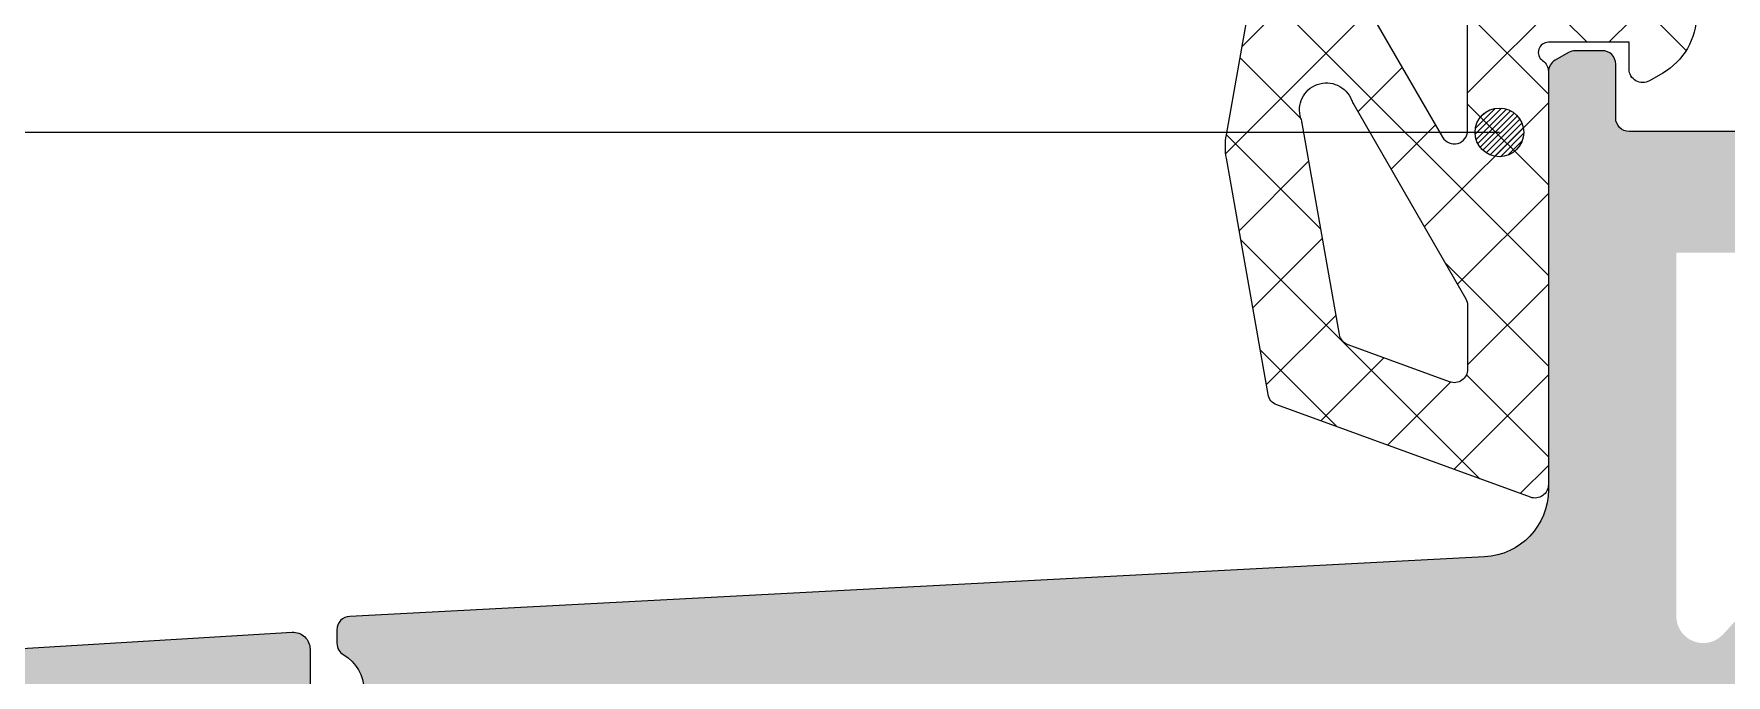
# Model space of a CAD drawing. Header units: millimetres. Extents: x -624 to 1947, y 11274 to 11571.
# Drawn here: x 1099.83 to 1124.97, y 11420.14 to 11429.66 of the extents above; entities that cross this region are included whole.
import ezdxf

# ---------------------------------------------------------------- set-up
doc = ezdxf.new("R2010")
doc.units = ezdxf.units.MM
doc.layers.add('AKSESUAR', color=7, linetype='Continuous')
doc.layers.add('Antet', color=7, linetype='Continuous')
doc.layers.add('ZK Ç. 02 Fitil', color=12, linetype='Continuous', lineweight=15)

# ---------------------------------------------------------------- blocks, each defined once
blk = doc.blocks.new('A02214')
h = blk.add_hatch(color=1)
edge = h.paths.add_edge_path()
edge.add_line((950.9478728179638, 11929.23731868563), (951.2478728179649, 11929.23731868563))
edge.add_arc((951.2478728179649, 11929.03731868563), 0.2000000000000455, 3.257127900724299e-10, 90.00000000019543, ccw=False)
edge.add_line((951.4478728179656, 11929.03731868563), (951.4478728179638, 11924.73732072441))
edge.add_arc((951.2478728179631, 11924.73732072441), 0.2000000000000455, -89.99999999967429, 1.9542767404345796e-10, ccw=False)
edge.add_line((951.2478728179649, 11924.53732072441), (949.1478728179645, 11924.53732072441))
edge.add_arc((949.1478728179645, 11925.13732072441), 0.6000000000001365, 179.9999999999783, 270.00000000002166, ccw=False)
edge.add_line((948.5478728179642, 11925.13732072441), (948.5478728179642, 11925.53732072441))
edge.add_arc((948.7478728179649, 11925.53732072441), 0.2000000000007276, 90, 180, ccw=False)
edge.add_line((948.7478728179649, 11925.73732072441), (949.8478728179634, 11925.73732072441))
edge.add_arc((949.8478728179653, 11925.93732072441), 0.1999999999998181, 269.9999999997394, 359.9999999997394)
edge.add_line((950.0478728179642, 11925.93732072441), (950.0478728179642, 11927.23732072441))
edge.add_arc((949.8478728179653, 11927.23732072441), 0.1999999999997044, 2.279795858903977e-10, 90.00000000029313)
edge.add_line((949.8478728179634, 11927.43732072441), (938.8478728179653, 11927.43732072441))
edge.add_arc((938.8478728179653, 11927.23732072441), 0.1999999999998181, 89.99999999973943, 179.9999999997395)
edge.add_line((938.6478728179645, 11927.23732072441), (938.6478728179645, 11925.93732072441))
edge.add_arc((938.8478728179634, 11925.93732072441), 0.1999999999995907, 180.0000000001954, 270.0000000003257)
edge.add_line((938.8478728179653, 11925.73732072441), (939.9478728179656, 11925.73732072441))
edge.add_arc((939.9478728179638, 11925.53732072441), 0.1999999999998181, -2.6062707547680475e-10, 89.99999999973949, ccw=False)
edge.add_line((940.1478728179645, 11925.53732072441), (940.1478728179645, 11925.13732072441))
edge.add_arc((939.5478728179642, 11925.13732072441), 0.6000000000005911, 270.00000000002166, 359.9999999999783, ccw=False)
edge.add_line((939.5478728179642, 11924.53732072441), (937.8478728179653, 11924.53732072441))
edge.add_arc((937.8478728179653, 11925.13732072441), 0.6000000000002501, 179.9999999999891, 270.00000000001086, ccw=False)
edge.add_line((937.2478728179649, 11925.13732072441), (937.2478728179649, 11927.73731868563))
edge.add_arc((937.0478728179642, 11927.73731868563), 0.2000000000007276, 0, 90)
edge.add_line((937.0478728179642, 11927.93731868563), (933.8478728179653, 11927.93731868563))
edge.add_arc((933.8478728179653, 11928.13731868563), 0.1999999999999318, 180.0000000002931, 270.000000000228, ccw=False)
edge.add_line((933.6478728179645, 11928.13731868563), (933.6478728179645, 11928.93807974601))
edge.add_arc((933.8478728179653, 11928.93807974601), 0.2000000000001796, 94.9999999999161, 179.9999999999062, ccw=False)
edge.add_line((933.8304416694154, 11929.13731868563), (934.929952099852, 11929.23351338373))
edge.add_arc((935.0171078425865, 11928.23731868564), 0.9999999999943235, 89.99999999922352, 94.99999999922261, ccw=False)
edge.add_line((935.0171078425992, 11929.23731868563), (946.2478728179649, 11929.23731868563))
edge.add_line((946.2478728179649, 11929.23731868563), (946.2478728179649, 11930.12184857633))
edge.add_arc((946.447872459421, 11930.12184857633), 0.1999996414561542, 120.0000000006126, 180.0000000006096, ccw=False)
edge.add_line((946.3478726386911, 11930.29505334658), (946.5478733557811, 11930.41052381443))
edge.add_arc((946.647873176511, 11930.23731904418), 0.1999996414565187, 90.00000000038199, 120.00000000036991, ccw=False)
edge.add_line((946.6478731765092, 11930.43731868563), (947.0478731765088, 11930.43731868563))
edge.add_arc((947.0478731765088, 11930.23731904418), 0.1999996414563157, 6.508571459562518e-11, 89.99999999993491, ccw=False)
edge.add_line((947.2478728179649, 11930.23731904418), (947.2478728179649, 11929.43731832709))
edge.add_arc((947.447872459421, 11929.43731832709), 0.1999996414554061, 179.9999999998045, 269.9999999996743)
edge.add_line((947.4478724594192, 11929.23731868563), (949.0478731765088, 11929.23731868563))
edge.add_arc((949.0478731765088, 11929.43731832709), 0.1999996414563157, 270.0000000000651, 359.9999999999349)
edge.add_line((949.2478728179649, 11929.43731832709), (949.2478728179649, 11934.43731904418))
edge.add_arc((949.0478731765088, 11934.43731904418), 0.1999996414560883, 0, 90)
edge.add_line((949.0478731765088, 11934.63731868563), (947.4478724594192, 11934.63731868563))
edge.add_arc((947.447872459421, 11934.43731904418), 0.1999996414554062, 90.00000000032567, 180.0000000001954)
edge.add_line((947.2478728179649, 11934.43731904418), (947.2478728179649, 11933.63731832709))
edge.add_arc((947.0478731765088, 11933.63731832709), 0.1999996414560883, 270, 360, ccw=False)
edge.add_line((947.0478731765088, 11933.43731868563), (946.6478731765092, 11933.43731868563))
edge.add_arc((946.647873176511, 11933.63731832709), 0.1999996414567461, 239.9999999996476, 269.99999999960056, ccw=False)
edge.add_line((946.5478733557811, 11933.46411355684), (946.3478726386929, 11933.57958402469))
edge.add_arc((946.447872459421, 11933.75278879494), 0.1999996414556853, 180.0000000001347, 240.00000000006662, ccw=False)
edge.add_line((946.2478728179649, 11933.75278879494), (946.2478728179649, 11935.13731868563))
edge.add_arc((946.7478728179649, 11935.13731868563), 0.5, 90, 180, ccw=False)
edge.add_line((946.7478728179649, 11935.63731868563), (949.2478728179649, 11935.63731868563))
edge.add_line((949.2478728179649, 11935.63731868563), (949.2478728179631, 11938.03732072441))
edge.add_line((949.2478728179631, 11938.03732072441), (947.2478728179631, 11938.03732072441))
edge.add_line((947.2478728179631, 11938.03732072441), (947.2478728179649, 11937.43732036587))
edge.add_arc((947.0478731765088, 11937.43732036587), 0.199999641456202, 270.00000000003257, 359.99999999996743, ccw=False)
edge.add_line((947.0478731765088, 11937.23732072441), (946.6478731765092, 11937.23732072441))
edge.add_arc((946.6478731765055, 11937.43732036587), 0.1999996414590035, 240.0000000008631, 270.00000000085095, ccw=False)
edge.add_line((946.5478733557793, 11937.26411559562), (946.3478726386929, 11937.37958606347))
edge.add_arc((946.4478724594192, 11937.55279083372), 0.1999996414565948, 180.0000000005861, 240.0000000005179, ccw=False)
edge.add_line((946.2478728179631, 11937.55279083371), (946.2478728179631, 11939.9218506151))
edge.add_arc((946.4478724594173, 11939.9218506151), 0.1999996414539659, 119.9999999996489, 179.9999999996285, ccw=False)
edge.add_line((946.3478726386911, 11940.09505538535), (946.5478733557811, 11940.2105258532))
edge.add_arc((946.647873176511, 11940.03732108295), 0.1999996414567461, 90.00000000039938, 120.0000000003524, ccw=False)
edge.add_line((946.6478731765092, 11940.23732072441), (947.0478731765088, 11940.23732072441))
edge.add_arc((947.047873176507, 11940.03732108295), 0.1999996414552925, -2.2799895305070095e-10, 89.99999999970692, ccw=False)
edge.add_line((947.2478728179631, 11940.03732108295), (947.2478728179631, 11939.23732036586))
edge.add_arc((947.4478724594192, 11939.23732036586), 0.199999641456202, 180.0000000000326, 269.9999999999674)
edge.add_line((947.4478724594192, 11939.03732072441), (949.0478731765088, 11939.03732072441))
edge.add_arc((949.047873176507, 11939.23732036586), 0.1999996414552925, 270.0000000002931, 360.000000000228)
edge.add_line((949.2478728179631, 11939.23732036586), (949.2478728179649, 11944.23732108295))
edge.add_arc((949.0478731765088, 11944.23732108295), 0.1999996414552925, 2.931178712646092e-10, 90.00000000022798)
edge.add_line((949.0478731765088, 11944.43732072441), (947.4478724594192, 11944.43732072441))
edge.add_arc((947.4478724594192, 11944.23732108295), 0.1999996414554062, 89.99999999980457, 179.9999999996743)
edge.add_line((947.2478728179631, 11944.23732108295), (947.2478728179649, 11943.43732036587))
edge.add_arc((947.0478731765088, 11943.43732036587), 0.199999641456202, 270.00000000003257, 359.99999999996743, ccw=False)
edge.add_line((947.0478731765088, 11943.23732072441), (946.6478731765092, 11943.23732072441))
edge.add_arc((946.6478731765055, 11943.43732036587), 0.1999996414590035, 240.0000000008631, 270.00000000085095, ccw=False)
edge.add_line((946.5478733557793, 11943.26411559562), (946.3478726386929, 11943.37958606347))
edge.add_arc((946.4478724594192, 11943.55279083372), 0.1999996414565948, 180.0000000005861, 240.0000000005179, ccw=False)
edge.add_line((946.2478728179631, 11943.55279083371), (946.2478728179631, 11945.63732108295))
edge.add_arc((946.4478724594192, 11945.63732108295), 0.1999996414559667, 91.63457941183822, 179.999999999765, ccw=False)
edge.add_line((946.4421674850691, 11945.83723934087), (960.4763977408547, 11946.23772764281))
edge.add_arc((960.4478728179638, 11947.23732072441), 1.000000000000472, 271.6345794121095, 365.0285425732313)
edge.add_line((961.4440239747782, 11947.32497272254), (961.0486425866002, 11951.81841994102))
edge.add_arc((961.2478728179649, 11951.83595034064), 0.2000000000008921, 93.43363036222053, 185.0285425729149, ccw=False)
edge.add_line((961.2358943598192, 11952.03559130974), (965.5828997452827, 11952.29641163286))
edge.add_arc((965.5978728179634, 11952.0468604215), 0.2499999999991102, 7.503331289626658e-12, 93.43363036237889, ccw=False)
edge.add_line((965.8478728179634, 11952.0468604215), (965.8478728179634, 11950.23595034064))
edge.add_line((965.8478728179634, 11950.23595034064), (965.8478728179634, 11949.73595034064))
edge.add_arc((964.8478728179634, 11949.73595034064), 1, 270, 360, ccw=False)
edge.add_line((964.8478728179634, 11948.73595034064), (964.5478728179642, 11948.73595034064))
edge.add_arc((964.5478728179642, 11948.93595034064), 0.2000000000007276, 180, 270, ccw=False)
edge.add_line((964.3478728179634, 11948.93595034064), (964.3478728179653, 11950.23595034064))
edge.add_arc((964.1478728179645, 11950.23595034064), 0.2000000000006139, 359.9999999999674, 450.0000000000326)
edge.add_line((964.1478728179645, 11950.43595034064), (963.0478728179642, 11950.43595034064))
edge.add_arc((963.0478728179642, 11950.23595034064), 0.2000000000008413, 90.00000000003257, 179.9999999999674)
edge.add_line((962.8478728179634, 11950.23595034064), (962.8478728179634, 11942.07157834641))
edge.add_arc((962.5478728179642, 11942.07157834641), 0.2999999999996937, -44.999999999867214, 1.0737721822806634e-10, ccw=False)
edge.add_line((962.76000485232, 11941.85944631206), (960.4357407692587, 11939.53518222899))
edge.add_arc((960.6478728036145, 11939.32305019464), 0.3000000000006031, 134.9999999997135, 179.9999999996881)
edge.add_line((960.3478728036134, 11939.32305019464), (960.3478728036152, 11935.68246646699))
edge.add_arc((960.6478728036163, 11935.68246646699), 0.3000000000011798, 179.9999999996628, 224.9999999997496)
edge.add_line((960.4357407692587, 11935.47033443263), (960.6371443320986, 11935.26893086979))
edge.add_arc((960.8492763664544, 11935.48106290415), 0.3000000000004901, 224.999999999957, 339.9999999999767)
edge.add_line((961.1311841526913, 11935.37845686115), (962.7472568077465, 11939.81857998911))
edge.add_arc((963.0291645939815, 11939.71597394611), 0.2999999999990537, 89.99999999996942, 159.999999999989, ccw=False)
edge.add_line((963.0291645939815, 11940.01597394611), (963.4548357029707, 11940.01597394611))
edge.add_arc((963.4548357029707, 11939.71597394611), 0.3000000000000216, -19.999999999835893, 90.00000000014438, ccw=False)
edge.add_line((963.7367434892076, 11939.61336790312), (962.9087798075525, 11937.33855638364))
edge.add_arc((963.1906875937893, 11937.23595034064), 0.3000000000000216, 160.0000000001641, 270.0000000001444)
edge.add_line((963.1906875937893, 11936.93595034064), (964.8478728179634, 11936.93595034064))
edge.add_arc((964.8478728179634, 11935.93595034064), 1, 0, 90, ccw=False)
edge.add_line((965.8478728179634, 11935.93595034064), (965.8478728179634, 11934.43595034064))
edge.add_arc((964.8478728179634, 11934.43595034064), 1, 270, 360, ccw=False)
edge.add_line((964.8478728179634, 11933.43595034064), (964.5478728179642, 11933.43595034064))
edge.add_arc((964.5478728179623, 11933.63595034064), 0.1999999999998181, 180.0000000002605, 270.00000000026057, ccw=False)
edge.add_line((964.3478728179634, 11933.63595034064), (964.3478728179653, 11935.23595034064))
edge.add_arc((964.1478728179645, 11935.23595034064), 0.2000000000006139, 359.9999999999674, 450.0000000000326)
edge.add_line((964.1478728179645, 11935.43595034064), (963.0478728179642, 11935.43595034064))
edge.add_arc((963.0478728179642, 11935.23595034064), 0.2000000000008413, 90.00000000003257, 179.9999999999674)
edge.add_line((962.8478728179634, 11935.23595034064), (962.8478728179634, 11932.08595034064))
edge.add_arc((962.5478728179642, 11932.08595034064), 0.2999999999992724, 270, 360, ccw=False)
edge.add_line((962.5478728179642, 11931.78595034064), (961.9478728179638, 11931.78595034064))
edge.add_arc((961.9478728179638, 11932.08595034064), 0.299999999999245, 179.9999999999947, 270.00000000000523, ccw=False)
edge.add_line((961.6478728179645, 11932.08595034064), (961.6478728179645, 11933.33732072441))
edge.add_arc((961.447872817962, 11933.33732072441), 0.2000000000016608, 359.9999999999519, 445.2692013659087)
edge.add_line((961.4643676633241, 11933.53663936397), (951.8303470447681, 11934.33391392222))
edge.add_arc((951.7478728179649, 11933.33732072441), 1.000000000000341, 85.26920136605425, 180.0000000000739)
edge.add_line((950.7478728179649, 11933.33732072441), (950.7478728179649, 11929.43731868563))
edge.add_arc((950.9478728179638, 11929.43731868563), 0.1999999999998181, 179.9999999997395, 269.9999999997394)
edge = h.paths.add_edge_path(flags=16)
edge.add_arc((961.047872817966, 11942.69289868997), 0.2999999999973372, 314.9999999999464, 359.9999999999464, ccw=False)
edge.add_line((961.26000485232, 11942.48076665562), (958.8478728036152, 11940.06863460691))
edge.add_line((958.8478728036152, 11940.06863460691), (958.8478728036152, 11935.25829810524))
edge.add_line((958.8478728036152, 11935.25829810524), (950.7478728179631, 11935.92862300551))
edge.add_line((950.7478728179631, 11935.92862300551), (950.7478728179631, 11944.43732072441))
edge.add_line((950.7478728179631, 11944.43732072441), (961.0478728179642, 11944.43732072441))
edge.add_arc((961.0478728179642, 11944.13732072441), 0.2999999999992724, 0, 90, ccw=False)
edge.add_line((961.3478728179634, 11944.13732072441), (961.3478728179634, 11942.69289868997))
at = {"color": 0}
blk.add_lwpolyline([(961.2358943598192, 11952.03559130974), (965.5828997452809, 11952.29641163286, -0.4318770496675532), (965.8478728179634, 11952.0468604215), (965.8478728179634, 11950.23595034064)], format="xyb", dxfattribs=at)

msp = doc.modelspace()

# ---------------------------------------------------------------- hatches: boundary and pattern name
at = {"layer": 'AKSESUAR', "linetype": 'ByBlock'}
h = msp.add_hatch(color=30, dxfattribs=at)
h.paths.add_polyline_path([(1158.932066254456, 11420.61255705276), (1158.932066254456, 11451.62971456349, 0.198911822870344), (1158.873487224148, 11451.77113544822), (1157.990644778123, 11452.65397789428, 0.1989137495715528), (1157.849222962047, 11452.7125569246), (1152.932065829773, 11452.71255717942), (1152.932066008587, 11450.82802665752, 0.2679503574062419), (1153.032066431783, 11450.65482193514), (1153.232066346845, 11450.53935212027, 0.1316573468600657), (1153.332065838712, 11450.51255692756), (1153.732065668839, 11450.51255692756, 0.4142128819225381), (1153.932066515226, 11450.71255684261), (1153.932067856331, 11451.51255549264), (1157.069324477913, 11451.51255650289, -0.1989146123829369), (1157.210745362667, 11451.4539784039), (1157.373487395511, 11451.29123637104, -0.1989102037234185), (1157.432066425819, 11451.14981548629), (1157.432066425819, 11446.71255667871, -0.4142111455723584), (1157.232066510756, 11446.51255676366), (1153.932067856331, 11446.51255653575), (1153.932066515226, 11447.31255642392, 0.4142116529285519), (1153.732065668839, 11447.5125572703), (1153.332065838712, 11447.5125572703, 0.1316476700790319), (1153.232066346844, 11447.48576207758), (1153.032066431783, 11447.37029226271, 0.2679490122422145), (1152.932066008587, 11447.19708660903), (1152.932065829773, 11445.31255857414), (1154.032065823814, 11445.31255857414), (1154.032066007095, 11444.60537675722, 0.2679488575709237), (1154.432065837217, 11443.9125569365), (1154.732066175481, 11443.73935221415, 0.5773506620136712), (1155.032066513735, 11443.91255693652), (1155.032067850371, 11445.31255857414), (1157.23206783845, 11445.31255857414), (1157.23206783845, 11430.61255560583), (1155.032067850371, 11430.61255560583), (1155.032067850371, 11434.11255524823), (1154.532066837092, 11434.61255626154), (1152.132066348333, 11434.61255669512, 0.4142158616279306), (1151.932066433269, 11434.41255678005), (1151.932066433269, 11433.81255703487, 0.4142165397577573), (1152.132066348333, 11433.61255711979), (1153.432066843052, 11433.61255796024), (1153.432066843052, 11430.61255560583), (1142.682066403466, 11430.6125565312, 0.4142140944301915), (1142.182066150146, 11430.11255720921), (1142.182066396017, 11428.84962530205), (1142.682067409296, 11428.53109062973), (1142.182066396017, 11428.21255595753), (1142.182066396017, 11427.04962835974), (1142.682067409296, 11426.73109368754), (1142.182066396017, 11426.41255528993), (1142.182066396017, 11425.51255868143), (1140.482067421217, 11425.51255868143), (1140.182066068192, 11425.21255732844), (1139.882066577811, 11425.51255868143), (1138.182065740366, 11425.51255868143), (1137.682066589732, 11425.83109335375), (1138.182065740366, 11426.14962802592), (1138.182065740366, 11427.31255562374), (1137.682066589732, 11427.63109029603), (1138.182065740366, 11427.94962869352), (1138.182065740366, 11429.11255629134), (1137.682066589732, 11429.43109096355), (1138.182065740366, 11429.74962563583), (1138.182065986234, 11430.11255720921, 0.4142138216439284), (1137.682066198575, 11430.6125565312), (1126.932065293332, 11430.61255560583), (1126.932065293332, 11433.61255796024), (1128.232066253709, 11433.61255711979, 0.4142142114479766), (1128.432066168773, 11433.81255703487), (1128.432066168773, 11434.41255678005, 0.4142135333167796), (1128.232066253709, 11434.61255669512), (1122.33206565692, 11434.61255626154), (1122.332065965374, 11432.72802642808, 0.2679479834494097), (1122.432066155739, 11432.55482170573), (1122.632066070802, 11432.43935189082, 0.1316522766228409), (1122.732066028331, 11432.4125566981), (1123.132066091288, 11432.4125566981, 0.4142129149923595), (1123.332066006351, 11432.61255661315), (1123.332066006352, 11433.41255720472, -0.4142119446350325), (1123.532066154246, 11433.6125571198), (1125.132066173242, 11433.6125571198, -0.4142118122756056), (1125.332066088306, 11433.41255720472), (1125.332066088306, 11428.41255653417, -0.4142121103400516), (1125.132066173242, 11428.21255661912), (1123.532066154246, 11428.21255661912, -0.4142122426925078), (1123.332066006352, 11428.41255653417), (1123.332066006351, 11429.21255712573, 0.4142126169288839), (1123.132066091288, 11429.41255704081), (1122.732066028331, 11429.41255704081, 0.1316511640495096), (1122.632066070802, 11429.38576184811), (1122.432066155739, 11429.27029203323, 0.2679489331661028), (1122.332065965374, 11429.09708637956), (1122.332065965372, 11422.89162293887, -0.3989594341751967), (1121.384402042426, 11421.89299300788), (1104.521598897111, 11421.00925113268, 0.3989599917726966), (1104.332066042673, 11420.80952523962), (1104.332066042673, 11420.60952532457, 0.2679490564802341), (1104.432066068198, 11420.43632025008, -0.5773502691959866), (1104.432066068197, 11419.39708976558, 0.2679489751579254), (1104.332066042673, 11419.2238847518), (1104.332065966119, 11416.91255652672), (1102.13206597804, 11416.91255652672), (1102.132066045652, 11418.71255692831, 0.4142135121634318), (1101.932066068191, 11418.91255683964, 0.414213506113912), (1100.932065973197, 11417.91255680239), (1100.932065973198, 11409.0125568568, 0.4142137141067158), (1101.332066036156, 11408.61255702665), (1104.232066085141, 11408.61255702665, -0.4142129889045054), (1104.43206611662, 11408.41255664592), (1104.43206611662, 11401.81255688769, -0.4142130837464394), (1104.232066085141, 11401.61255673981), (1102.13206597804, 11401.61255644034), (1102.132066045654, 11403.4125569067, 0.4142135438357789), (1101.932066068192, 11403.61255683966, 0.4142135124425077), (1100.932065973197, 11402.6125567808), (1100.932065973197, 11400.61255693168, 0.4142132411584283), (1101.132066121091, 11400.41255678378), (1105.732066088401, 11400.41255678378, 0.4142134929982869), (1105.932066061672, 11400.61255693168), (1105.932066061672, 11410.89708665822, 0.2679495521394999), (1105.832066045929, 11411.07029184622), (1105.632066072658, 11411.18576212677, 0.1316505009938263), (1105.532066056922, 11411.21255685383), (1105.132066052172, 11411.21255685383, 0.4142131757668146), (1104.932066020693, 11411.01255693874), (1104.932066020693, 11410.21255681281, -0.4142138416755581), (1104.732066105629, 11410.01255689776), (1102.532066108611, 11410.01255689776, -0.4142138193772916), (1102.332066077133, 11410.21255681281), (1102.332066077133, 11415.21255701771, -0.4142130630534532), (1102.532066108611, 11415.41255693279), (1104.732066105629, 11415.41255693279, -0.414213085351384), (1104.932066020693, 11415.21255701771), (1104.932066020693, 11414.4125568918, 0.4142139320619837), (1105.132066052172, 11414.21255697674), (1105.532066056922, 11414.21255697674, 0.1316533236738011), (1105.632066072659, 11414.2393517038), (1105.832066045929, 11414.3548219844, 0.2679496844066072), (1105.932066061672, 11414.52802670674), (1105.932066042116, 11417.41255754003), (1107.328606278425, 11417.41255701475, 0.2216956543765612), (1107.481815186485, 11417.48399931198), (1107.98527496319, 11418.08399952281, 0.6370697290431587), (1107.832066069682, 11418.41255705572), (1106.532065954199, 11418.41255770395), (1106.532065954199, 11419.61255752814), (1122.33206565692, 11419.61255752814), (1122.33206565692, 11418.41255770395), (1121.032066051799, 11418.41255705572, 0.6370695129797679), (1120.878857114634, 11418.08399952281), (1121.382316934995, 11417.48399931198, 0.2216956180404247), (1121.535525872159, 11417.41255701475), (1123.432065650959, 11417.41255754003), (1123.932065732916, 11417.91255669064), (1123.932065984372, 11418.91255684337, -0.4142136414984037), (1124.132066132265, 11419.11255675845), (1136.382066935439, 11419.11255651483), (1137.128023274758, 11417.52739734031, 0.2905217782758082), (1137.308987402459, 11417.41255701475), (1137.982066071171, 11417.41255701475, 0.4142145988157484), (1138.182065986235, 11417.6125569298), (1138.182065740366, 11420.11255667875), (1137.682066589732, 11420.43109135103), (1138.182065740366, 11420.74962788594), (1138.182065740366, 11421.91255734635), (1137.682066589732, 11422.23109201852), (1138.182065740366, 11422.54962669084), (1138.182065740366, 11422.81255768004), (1142.182066396017, 11422.81255768004), (1142.182066396017, 11421.64962635705), (1142.682067409296, 11421.33109168473), (1142.182066396017, 11421.01255701253), (1142.182066396017, 11419.84962755215), (1142.682067409296, 11419.53109287984), (1142.182066396017, 11419.21255634493), (1142.182066150147, 11417.6125569298, 0.4142145988181195), (1142.38206606521, 11417.41255701475), (1143.055144733922, 11417.41255701475, 0.290523475380579), (1143.236108395962, 11417.52739734031), (1143.982067063589, 11419.11255651483), (1152.032065495987, 11419.11255651483), (1152.032065925139, 11417.6125569298, 0.4142134737843752), (1152.232065840202, 11417.41255701475), (1152.432065755266, 11417.41255701474, 0.4142140557708879), (1152.932066008585, 11417.91255680239), (1152.932065829773, 11419.11255651483), (1154.032065823814, 11419.11255651483), (1154.032066007094, 11417.91255680239, 0.4142138143816842), (1154.532066260414, 11417.41255701474), (1154.732066175478, 11417.41255701475, 0.4142140772746381), (1154.932066090542, 11417.6125569298), (1154.9320661576, 11420.41255616913), (1158.732066339392, 11420.41255667202, 0.4142122260493638)])
h.paths.add_polyline_path([(1143.982067063589, 11420.61255769205), (1143.982067063589, 11429.11255629134), (1153.432066843052, 11429.11255629134), (1153.432066261906, 11427.81255678899, 0.6681806440926596), (1153.773487061724, 11427.67113590424), (1155.183575940544, 11429.08122385179, -0.1989169699942245), (1155.259220180285, 11429.11255670262), (1157.232066510756, 11429.11255670257, -0.4142122108539441), (1157.432066425819, 11428.91255678749), (1157.432066425819, 11422.11255688138, -0.4142121587876025), (1157.232066510756, 11421.91255696633), (1153.632066176969, 11421.91255696632, 0.414213648799348), (1153.432066261906, 11421.71255705124), (1153.432066843052, 11420.61255769205)], flags=16)
h.paths.add_polyline_path([(1124.232066154618, 11426.41255528993), (1125.932066299157, 11426.41255645222, 0.4142133926595702), (1126.932065874474, 11427.41255695885), (1126.932065293332, 11429.11255629134), (1136.382066935439, 11429.11255629134), (1136.382066935439, 11420.61255769205), (1126.932065293332, 11420.61255769205), (1126.932065874474, 11422.41255721962, 0.6837047465785369), (1126.584745872452, 11422.54782283469), (1124.926706093861, 11420.74202518713, -0.6837056613233853), (1124.232066089797, 11421.01255688287)], flags=16)
at = {"layer": 'Antet'}
h = msp.add_hatch(dxfattribs=at)
h.set_pattern_fill('LINE', color=0, scale=0.5, angle=45, style=0)
h.set_pattern_definition([(45, (2147.960170364623, 11392.3706941974), (-0.0441941738241592, 0.0441941738241592), [])])
edge = h.paths.add_edge_path()
edge.add_arc((1121.603938126867, 11428.19918902279), 0.3618243043806615, 0, 360)
at = {"layer": 'ZK Ç. 02 Fitil', "linetype": 'Continuous'}
h = msp.add_hatch(dxfattribs=at)
h.set_pattern_fill('ANSI37', color=256, scale=0.3, angle=90.00000000000001, style=0)
h.set_pattern_definition([(135, (466.387472309241, -1354.691605443457), (-0.6735192090801864, -0.6735192090801865), []), (225, (466.387472309241, -1354.691605443457), (0.6735192090801865, -0.6735192090801864), [])])
edge = h.paths.add_edge_path()
edge.add_line((1123.532065656874, 11432.43817311877), (1123.532065656874, 11432.83817311877))
edge.add_arc((1123.732065656898, 11432.83817311875), 0.2000000000248379, 59.99999999692051, 179.9999999969202, ccw=False)
edge.add_line((1123.83206565692, 11433.01137819953), (1124.032065656874, 11432.89590814567))
edge.add_arc((1123.53206565685, 11432.02988274187), 1.000000000023313, -7.714788807788864e-10, 59.999999999228805, ccw=False)
edge.add_line((1124.532065656874, 11432.02988274186), (1124.532065656874, 11429.94646349566))
edge.add_arc((1123.532065656875, 11429.94646349567), 0.9999999999981086, 299.9999999999374, 359.9999999999377, ccw=False)
edge.add_line((1124.032065656874, 11429.08043809188), (1123.83206565692, 11428.96496803796))
edge.add_arc((1123.732065656907, 11429.13817311875), 0.2000000000332394, 179.999999998911, 299.9999999989107, ccw=False)
edge.add_line((1123.532065656874, 11429.13817311875), (1123.532065656874, 11429.53817311876))
edge.add_line((1123.532065656874, 11429.53817311876), (1122.33206565692, 11429.53817311876))
edge.add_arc((1122.332065656914, 11429.38817311876), 0.1500000000042555, 89.99999999769041, 235.1500954187071)
edge.add_arc((1122.132065656956, 11429.10094498644), 0.1999999999637425, 1.000580596155487e-08, 55.15009543102252, ccw=False)
edge.add_line((1122.33206565692, 11429.10094498648), (1122.33206565692, 11422.96723911716))
edge.add_arc((1122.132065656834, 11422.96723911723), 0.2000000000863432, 249.9999999807691, 359.99999998075884, ccw=False)
edge.add_line((1122.063661628076, 11422.77930059301), (1118.294767223903, 11424.15106597225))
edge.add_arc((1118.363171252568, 11424.33900449631), 0.1999999999044073, 189.9999999902702, 249.99999999027818, ccw=False)
edge.add_line((1118.166209702053, 11424.30427486082), (1117.547257903869, 11427.81452494106))
edge.add_arc((1118.532065656943, 11427.98817311922), 1.000000000147095, 169.9685387592554, 190.0000000275528, ccw=False)
edge.add_line((1117.54735340285, 11428.16236203085), (1118.835123206162, 11435.44228984107))
edge.add_arc((1119.032065656837, 11435.40745205873), 0.1999999998909483, 60.000000016184515, 169.9685387478891, ccw=False)
edge.add_line((1119.132065656734, 11435.58065713942), (1122.282065656874, 11433.76200379146))
edge.add_arc((1122.232065656882, 11433.67540125103), 0.1000000000382167, 1.816567873902386e-08, 60.00000001816602, ccw=False)
edge.add_line((1122.33206565692, 11433.67540125106), (1122.33206565692, 11432.87540125107))
edge.add_arc((1122.132065656901, 11432.87540125108), 0.2000000000194722, 304.8499045773152, 359.9999999983319, ccw=False)
edge.add_arc((1122.332065656907, 11432.58817311875), 0.1499999999824276, 124.8499045839098, 270.0000000049264)
edge.add_line((1122.33206565692, 11432.43817311877), (1123.532065656874, 11432.43817311877))
edge = h.paths.add_edge_path(flags=16)
edge.add_line((1119.43979522041, 11428.61211510107), (1121.105270737455, 11425.72742688676))
edge.add_arc((1120.932065656705, 11425.62742688669), 0.200000000028484, 1.8064724827127066e-08, 30.000000018073592, ccw=False)
edge.add_line((1121.132065656734, 11425.62742688675), (1121.132065656734, 11424.68101672525))
edge.add_arc((1120.932065656754, 11424.68101672522), 0.1999999999801893, -109.9999999916804, 8.250481187133119e-09, ccw=False)
edge.add_line((1120.863661628123, 11424.49307820107), (1119.356229541031, 11425.041738611))
edge.add_arc((1119.424633569695, 11425.22967713506), 0.1999999999044073, 189.9999999902702, 249.99999999027818, ccw=False)
edge.add_line((1119.227672019181, 11425.19494749957), (1118.674263306334, 11428.33348427098))
edge.add_arc((1118.181859429758, 11428.24666018126), 0.5000000002241869, 10.00000009960374, 18.60930532410327)
edge.add_arc((1119.034804366521, 11428.53386208837), 0.4000000001086173, 21.390694770202288, 198.6093052192015, ccw=False)
edge.add_arc((1119.872807922771, 11428.86211509987), 0.499999999807032, 201.3906946297481, 209.9999998542544)
edge = h.paths.add_edge_path(flags=16)
edge.add_line((1119.265071935159, 11430.71474470826), (1120.758860576105, 11428.12742688675))
edge.add_arc((1120.932065656797, 11428.22742688674), 0.1999999999365377, 210.0000000057699, 360.000000005761)
edge.add_line((1121.132065656734, 11428.22742688676), (1121.132065656734, 11432.92484590117))
edge.add_arc((1120.932065656799, 11432.92484590129), 0.1999999999348135, 359.9999999645696, 419.99999996457)
edge.add_line((1121.032065656874, 11433.09805098193), (1120.015373674593, 11433.68503837147))
edge.add_arc((1119.91537367456, 11433.51183329073), 0.2000000000047818, 59.99999998975739, 169.968538721462)
edge.add_line((1119.718431223788, 11433.54667107318), (1119.241334565356, 11430.84958249065))
edge.add_arc((1119.438277015986, 11430.81474470796), 0.1999999999083335, 169.9685386461519, 209.9999999144559)
edge = h.paths.add_edge_path(flags=16)
edge.add_arc((1123.332065656891, 11430.43817311874), 0.1999999999825377, -89.99999999166238, 8.337622148246737e-09, ccw=False)
edge.add_line((1123.33206565692, 11430.23817311876), (1122.532065656874, 11430.23817311876))
edge.add_arc((1122.532065656903, 11430.43817311874), 0.1999999999825377, 179.9999999916623, 269.9999999916624, ccw=False)
edge.add_line((1122.33206565692, 11430.43817311877), (1122.33206565692, 11431.53817311876))
edge.add_arc((1122.532065656895, 11431.53817311878), 0.1999999999752617, 90.00000000625317, 180.0000000062532, ccw=False)
edge.add_line((1122.532065656874, 11431.73817311876), (1123.33206565692, 11431.73817311876))
edge.add_arc((1123.332065656898, 11431.53817311878), 0.1999999999752617, -6.253173978620907e-09, 89.99999999374683, ccw=False)
edge.add_line((1123.532065656874, 11431.53817311876), (1123.532065656874, 11430.43817311877))

# ---------------------------------------------------------------- linework, layer by layer
at = {"color": 140}
msp.add_line((1121.603938126867, 11428.19918902279), (1046.92044432178, 11428.19918902279), dxfattribs=at)
at = {"color": 0}
msp.add_lwpolyline([(1125.132066173242, 11428.21255661914), (1123.532066154247, 11428.21255661914, -0.4142122426932665), (1123.332066006352, 11428.41255653418), (1123.332066006351, 11429.21255712574, 0.4142126169215514), (1123.132066091288, 11429.41255704082), (1122.732066028331, 11429.41255704082, 0.1316511640490956), (1122.632066070802, 11429.38576184812), (1122.432066155739, 11429.27029203323, 0.2679489331616968), (1122.332065965374, 11429.09708637957), (1122.332065965373, 11422.89162293889, -0.3989594341765712), (1121.384402042427, 11421.89299300789), (1104.521598897111, 11421.0092511327, 0.398959991770859), (1104.332066042673, 11420.80952523964), (1104.332066042673, 11420.60952532458, 0.267949056467201), (1104.432066068199, 11420.4363202501, -0.5773502691933092), (1104.432066068197, 11419.39708976559, 0.2679489751470953)], format="xyb", dxfattribs=at)
at = {"layer": 'Antet', "color": 0}
msp.add_circle((1121.603938126867, 11428.19918902279), 0.3618243043808815, dxfattribs=at)
at = {"layer": 'ZK Ç. 02 Fitil', "linetype": 'Continuous'}
msp.add_lwpolyline([(1124.532065656874, 11429.94646349566, -0.267949192431124), (1124.032065656874, 11429.08043809188), (1123.83206565692, 11428.96496803796, -0.5773502691896241), (1123.532065656874, 11429.13817311875), (1123.532065656874, 11429.53817311876), (1122.33206565692, 11429.53817311876, 0.7342378347440017), (1122.246351371193, 11429.26507534776, -0.2453926839569028), (1122.33206565692, 11429.10094498648), (1122.33206565692, 11422.96723911716, -0.5205670505516897), (1122.063661628076, 11422.77930059301), (1118.294767223903, 11424.15106597225, -0.2679491924311597), (1118.166209702053, 11424.30427486082), (1117.547257903869, 11427.81452494106, -0.0876269916123841), (1117.54735340285, 11428.16236203085), (1118.835123206162, 11435.44228984107, -0.5203925869945145)], format="xyb", dxfattribs=at)
for points in [[(1119.265071935159, 11430.71474470826), (1120.758860576105, 11428.12742688675, 0.7673269879788984), (1121.132065656734, 11428.22742688676), (1121.132065656734, 11432.92484590117, 0.267949192431124), (1121.032065656874, 11433.09805098193), (1120.015373674593, 11433.68503837147, 0.5203925869945145), (1119.718431223788, 11433.54667107318), (1119.241334565356, 11430.84958249065, 0.1764685278814292)], [(1119.43979522041, 11428.61211510107), (1121.105270737455, 11425.72742688676, -0.1316524975874353), (1121.132065656734, 11425.62742688675), (1121.132065656734, 11424.68101672525, -0.5205670505513627), (1120.863661628123, 11424.49307820107), (1119.356229541031, 11425.041738611, -0.2679491924311597), (1119.227672019181, 11425.19494749957), (1118.674263306334, 11428.33348427098, 0.03758286054345), (1118.655717727867, 11428.40621679672, -0.9760176718193038), (1119.407250391458, 11428.67975231626, 0.03758286054347958)]]:
    msp.add_lwpolyline(points, format="xyb", close=True, dxfattribs=at)

# ---------------------------------------------------------------- block references
msp.add_blockref('A02214', (138.0841928702494, -531.5233938138863))

doc.saveas('drawing.dxf')
